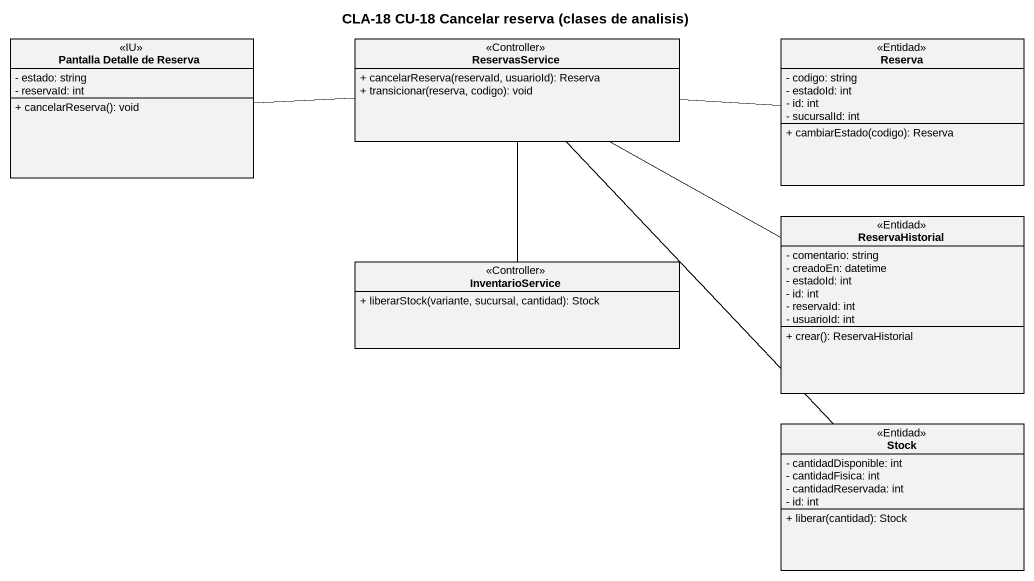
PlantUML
@startuml
title CLA-18 CU-18 Cancelar reserva (clases de analisis)
hide circle
hide empty members
skinparam classAttributeIconSize 0
class "Pantalla Detalle de Reserva" as Pantalla_Detalle_de_Reserva <<IU>> {
  - estado: string
  - reservaId: int
  + cancelarReserva(): void
}
class ReservasService <<Controller>> {
  + cancelarReserva(reservaId, usuarioId): Reserva
  + transicionar(reserva, codigo): void
}
class Reserva <<Entidad>> {
  - codigo: string
  - estadoId: int
  - id: int
  - sucursalId: int
  + cambiarEstado(codigo): Reserva
}
class ReservaHistorial <<Entidad>> {
  - comentario: string
  - creadoEn: datetime
  - estadoId: int
  - id: int
  - reservaId: int
  - usuarioId: int
  + crear(): ReservaHistorial
}
class InventarioService <<Controller>> {
  + liberarStock(variante, sucursal, cantidad): Stock
}
class Stock <<Entidad>> {
  - cantidadDisponible: int
  - cantidadFisica: int
  - cantidadReservada: int
  - id: int
  + liberar(cantidad): Stock
}
Pantalla_Detalle_de_Reserva -right- ReservasService
ReservasService -right- Reserva
ReservasService -right- ReservaHistorial
ReservasService -- InventarioService
ReservasService -- Stock
@enduml
